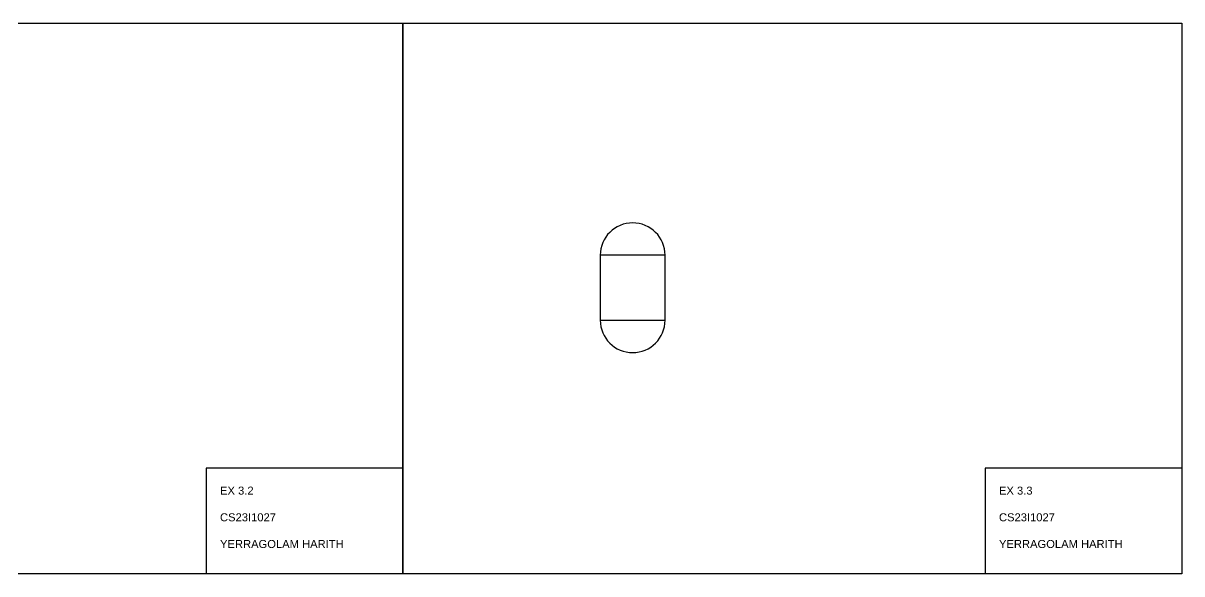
# Model space of a CAD drawing. Header units: millimetres. Extents: x 1766 to 3026, y 1554 to 1851.
# Drawn here: x 2401 to 3026, y 1554 to 1851 of the extents above; entities that cross this region are included whole.
import ezdxf

# ---------------------------------------------------------------- set-up
doc = ezdxf.new("R2010")
doc.units = ezdxf.units.MM
doc.styles.get("Standard").update_dxf_attribs({"font": 'arial.ttf'})

msp = doc.modelspace()

# ---------------------------------------------------------------- linework, layer by layer
for p, q in [((2747.35, 1726.23), (2712.35, 1726.23)), ((2712.35, 1726.23), (2712.35, 1691.23)), ((2747.35, 1691.23), (2747.35, 1726.23)), ((2712.35, 1691.23), (2747.35, 1691.23))]:
    msp.add_line(p, q)
at = {"lineweight": -3}
for p, q in [((2605.95, 1611.44), (2499.84, 1611.44)), ((2499.84, 1611.44), (2499.84, 1554.42)), ((3025.95, 1611.44), (2919.84, 1611.44)), ((2919.84, 1611.44), (2919.84, 1554.42))]:
    msp.add_line(p, q, dxfattribs=at)
for points in [[(2185.95, 1851.42), (2605.95, 1851.42), (2605.95, 1554.42), (2185.95, 1554.42)], [(2605.95, 1851.42), (3025.95, 1851.42), (3025.95, 1554.42), (2605.95, 1554.42)]]:
    msp.add_lwpolyline(points, close=True)
for centre, start, end in [((2729.85, 1726.23), 0, 180), ((2729.85, 1691.23), 180, 0)]:
    msp.add_arc(centre, 17.5, start, end)

# ---------------------------------------------------------------- texts
at = {"lineweight": -3, "char_height": 4.3167, "attachment_point": 1}
for s, insert in [('EX 3.2\\P\\PCS23I1027\\P\\PYERRAGOLAM HARITH', (2507.36, 1601.46)), ('EX 3.3\\P\\PCS23I1027\\P\\PYERRAGOLAM HARITH', (2927.36, 1601.46))]:
    msp.add_mtext_dynamic_manual_height_columns(s, width=152.8242, gutter_width=21.58, heights=[0], dxfattribs=dict(at, insert=insert))

doc.saveas('drawing.dxf')
